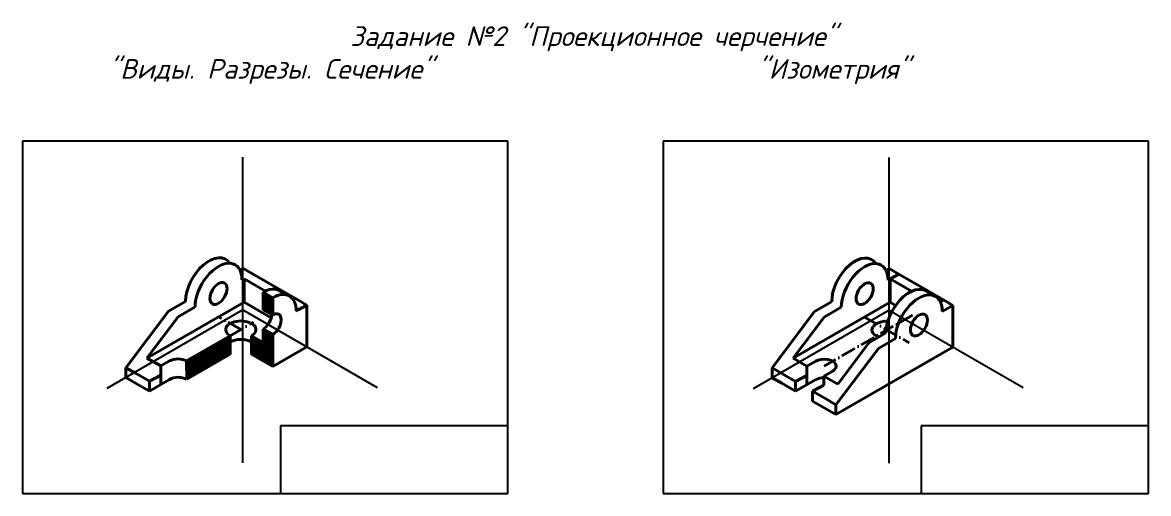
# Model space of a CAD drawing. Header units: inches. Extents: x -17 to 2031, y -24405 to 427.
# Drawn here: x 1115 to 2031, y 44 to 427 of the extents above; entities that cross this region are included whole.
import ezdxf

# ---------------------------------------------------------------- set-up
doc = ezdxf.new("R2010")
doc.units = ezdxf.units.IN
doc.header["$MEASUREMENT"] = 0
doc.linetypes.add('ACAD_ISO10W100', pattern=[18, 12, -3, 0, -3])
for name, color, linetype, lineweight in [('аннотации', 1, 'Continuous', 40), ('осевые', 4, 'ACAD_ISO10W100', 40), ('тонкие', 5, 'Continuous', 40)]:
    doc.layers.add(name, color=color, linetype=linetype, lineweight=lineweight)
doc.styles.add('GOST', font='isocpeur.ttf', dxfattribs={"oblique": 15})
pattern_1 = [(105, (-244.0568, 704.8855), (-1.2074073, -0.3235238), [])]

msp = doc.modelspace()

# ---------------------------------------------------------------- hatches: boundary and pattern name
at = {"layer": 'аннотации', "true_color": 0xed1f24}
h = msp.add_hatch(dxfattribs=at)
h.set_pattern_fill('ANSI31', color=240, scale=10, angle=60, style=0)
h.set_pattern_definition(pattern_1)
h.paths.add_polyline_path([(1318.55, 203.25), (1310.76, 207.75), (1310.76, 193.75), (1318.55, 189.25)])
h = msp.add_hatch(dxfattribs=at)
h.set_pattern_fill('ANSI31', color=240, scale=10, angle=60)
h.set_pattern_definition(pattern_1)
h.paths.add_polyline_path([(1318.55, 173.25), (1310.76, 177.75), (1310.76, 166.75), (1301.23, 172.25), (1301.23, 157.25), (1318.55, 147.25)])
h = msp.add_hatch(dxfattribs=at)
h.set_pattern_fill('ANSI31', color=240, scale=10, angle=210, style=0)
h.set_pattern_definition([(255, (-244.0568, 704.8855), (1.2074073, -0.3235238), [])])
h.paths.add_polyline_path([(1283.91, 157.25), (1248.62, 136.87), (1248.4, 151.75), (1283.91, 172.25)])

# ---------------------------------------------------------------- linework, layer by layer
at = {"layer": 'Defpoints'}
for p, q in [((1114.83, 330.76), (1114.83, 43.76)), ((1509.83, 330.76), (1114.83, 330.76)), ((1509.83, 43.76), (1509.83, 330.76)), ((1636.48, 330.76), (1636.48, 43.76)), ((2031.48, 330.76), (1636.48, 330.76)), ((2031.48, 43.76), (2031.48, 330.76)), ((1294.3, 68.73), (1294.3, 317.77)), ((1820.33, 68.5), (1820.33, 317.54)), ((1294.3, 193.25), (1183.58, 129.32)), ((1294.3, 193.25), (1403.46, 130.22)), ((1820.33, 193.02), (1709.61, 129.1)), ((1820.33, 193.02), (1929.49, 130)), ((1509.83, 98.76), (1324.83, 98.76)), ((1324.83, 98.76), (1324.83, 43.76)), ((2031.48, 98.76), (1846.48, 98.76)), ((1846.48, 98.76), (1846.48, 43.76)), ((1114.83, 43.76), (1509.83, 43.76)), ((1636.48, 43.76), (2031.48, 43.76))]:
    msp.add_line(p, q, dxfattribs=at)
at = {"layer": 'осевые'}
for p, q in [((1292.57, 177.25), (1274.38, 187.75)), ((1839.38, 189.02), (1767.5, 147.52)), ((1800.41, 187.52), (1836.78, 166.52)), ((1283.91, 172.25), (1302.96, 183.25))]:
    msp.add_line(p, q, dxfattribs=at)
at = {"layer": 'тонкие', "linetype": 'ACAD_ISO10W100'}
for p, q in [((1294.3, 227.25), (1291.77, 225.78)), ((1820.33, 227.02), (1817.8, 225.56)), ((1864.5, 201.52), (1861.96, 200.06))]:
    msp.add_line(p, q, dxfattribs=at)
at = {"layer": 'тонкие'}
for p, q in [((1302.1, 222.75), (1294.3, 227.25)), ((1302.1, 222.75), (1338.47, 201.75)), ((1828.12, 222.52), (1820.33, 227.02)), ((1828.12, 222.52), (1821.19, 218.52)), ((1828.12, 222.52), (1864.5, 201.52)), ((1295.17, 218.75), (1293.44, 217.75)), ((1295.17, 218.75), (1312.58, 208.7)), ((1295.17, 199.75), (1295.17, 218.75)), ((1821.19, 218.52), (1819.46, 217.52)), ((1821.19, 218.52), (1838.6, 208.47)), ((1821.19, 199.52), (1821.19, 218.52)), ((1318.55, 203.25), (1310.76, 207.75)), ((1310.76, 207.75), (1310.76, 193.75)), ((1318.55, 203.25), (1318.55, 189.25)), ((1338.47, 201.75), (1346.26, 197.25)), ((1295.17, 199.75), (1216.16, 154.13)), ((1247.54, 200.25), (1233.68, 192.25)), ((1255.33, 195.75), (1241.48, 187.75)), ((1317.32, 186.96), (1295.17, 199.75)), ((1318.55, 189.25), (1310.76, 193.75)), ((1339.34, 193.25), (1337.6, 192.25)), ((1346.26, 197.25), (1339.34, 193.25)), ((1346.26, 197.25), (1346.26, 163.25)), ((1821.19, 199.52), (1742.19, 153.91)), ((1773.56, 200.02), (1759.71, 192.02)), ((1781.36, 195.52), (1767.5, 187.52)), ((1825.65, 196.95), (1821.19, 199.52)), ((1865.36, 193.02), (1863.63, 192.02)), ((1864.5, 201.52), (1872.29, 197.02)), ((1872.29, 197.02), (1865.36, 193.02)), ((1872.29, 197.02), (1872.29, 163.02)), ((1233.68, 192.25), (1199.04, 146.25)), ((1241.48, 187.75), (1216.16, 154.13)), ((1759.71, 192.02), (1725.07, 146.02)), ((1767.5, 187.52), (1742.19, 153.91)), ((1310.76, 177.75), (1310.76, 166.75)), ((1318.55, 173.25), (1310.76, 177.75)), ((1817.73, 174.52), (1803.87, 166.52)), ((1248.4, 151.75), (1283.91, 172.25)), ((1283.91, 157.25), (1283.91, 172.25)), ((1310.76, 166.75), (1301.23, 172.25)), ((1301.23, 157.25), (1301.23, 172.25)), ((1318.55, 173.25), (1318.55, 147.25)), ((1778.56, 132.91), (1803.87, 166.52)), ((1825.52, 170.02), (1811.67, 162.02)), ((1283.91, 157.25), (1248.62, 136.87)), ((1318.55, 147.25), (1301.23, 157.25)), ((1318.55, 147.25), (1346.26, 163.25)), ((1777.03, 108.02), (1872.29, 163.02)), ((1811.67, 162.02), (1777.03, 116.02)), ((1216.16, 154.13), (1227.42, 147.63)), ((1227.42, 147.63), (1234.55, 151.75)), ((1227.42, 147.63), (1227.42, 132.63)), ((1248.4, 151.75), (1248.62, 136.87)), ((1742.19, 153.91), (1753.44, 147.41)), ((1753.44, 147.41), (1760.57, 151.52)), ((1753.44, 147.41), (1753.44, 132.41)), ((1199.04, 138.25), (1199.04, 146.25)), ((1206.83, 141.75), (1199.04, 146.25)), ((1199.04, 138.25), (1206.83, 133.75)), ((1206.83, 141.75), (1218.09, 135.25)), ((1218.09, 135.25), (1227.42, 140.13)), ((1725.07, 138.02), (1725.07, 146.02)), ((1732.86, 141.52), (1725.07, 146.02)), ((1725.07, 138.02), (1732.86, 133.52)), ((1732.86, 141.52), (1744.12, 135.02)), ((1744.12, 135.02), (1753.44, 139.91)), ((1767.3, 139.41), (1774.43, 143.52)), ((1767.3, 139.41), (1778.56, 132.91)), ((1767.3, 139.41), (1767.3, 131.91)), ((1206.83, 133.75), (1218.09, 127.25)), ((1218.09, 135.25), (1218.09, 127.25)), ((1218.09, 127.25), (1227.42, 132.63)), ((1227.42, 132.63), (1234.55, 136.75)), ((1732.86, 133.52), (1744.12, 127.02)), ((1744.12, 127.02), (1760.61, 136.54)), ((1744.12, 135.02), (1744.12, 127.02)), ((1757.97, 127.02), (1767.3, 131.91)), ((1769.23, 120.52), (1757.97, 127.02)), ((1757.97, 127.02), (1757.97, 119.02)), ((1777.03, 116.02), (1769.23, 120.52)), ((1769.23, 112.52), (1757.97, 119.02)), ((1769.23, 112.52), (1777.03, 108.02)), ((1777.03, 108.02), (1777.03, 116.02))]:
    msp.add_line(p, q, dxfattribs=at)
for centre, major_axis, start_param, end_param in [((1266.59, 211.25), (-13.47, -23.33), 2.848128, 5.497787), ((1274.38, 206.75), (-13.47, -23.33), 2.356194, 5.497787), ((1792.62, 211.02), (-13.47, -23.33), 2.848128, 5.497787), ((1800.41, 206.52), (-13.47, -23.33), 2.356194, 5.497787), ((1310.76, 185.75), (-13.47, -23.33), 2.848128, 3.926991), ((1836.78, 185.52), (-13.47, -23.33), 2.848128, 5.497787), ((1318.55, 181.25), (-13.47, -23.33), 2.356194, 3.926991), ((1844.58, 181.02), (-13.47, -23.33), 2.356194, 5.497787), ((1292.57, 177.25), (-12.25, 0), 2.356194, 7.068583), ((1310.76, 185.75), (-4.9, -8.49), 0.785398, 2.356194), ((1318.55, 181.25), (-4.9, -8.49), 0.785398, 3.926991), ((1818.6, 177.02), (-12.25, 0), 4.657174, 7.269941), ((1292.57, 162.25), (-12.25, 0), 3.926991, 5.497787), ((1241.48, 147.75), (-9.8, 0), 3.926991, 5.497787), ((1767.5, 147.52), (-9.8, 0), 2.356194, 5.497787), ((1241.48, 132.75), (-9.8, 0), 3.926991, 5.497787), ((1767.5, 132.44), (-9.8, 0), 4.732788, 5.487851)]:
    msp.add_ellipse(centre, major_axis=major_axis, ratio=0.57735, start_param=start_param, end_param=end_param, dxfattribs=at)
for centre in [(1274.38, 206.75), (1800.41, 206.52), (1844.58, 181.02)]:
    msp.add_ellipse(centre, major_axis=(-4.9, -8.49), ratio=0.57735, dxfattribs=at)

# ---------------------------------------------------------------- texts
at = {"layer": 'Defpoints', "insert": (1137.18, 424.35), "char_height": 16, "attachment_point": 1, "style": 'GOST'}
msp.add_mtext_dynamic_manual_height_columns('\\pi244.39069,t916.39069;Задание №2 "Проекционное черчение"\\P\\pi0,t48,576;^I"Виды. Разрезы. Сечение"^I"Изометрия"', width=887.7291, gutter_width=1, heights=[74.37], dxfattribs=at)

doc.saveas('drawing.dxf')
